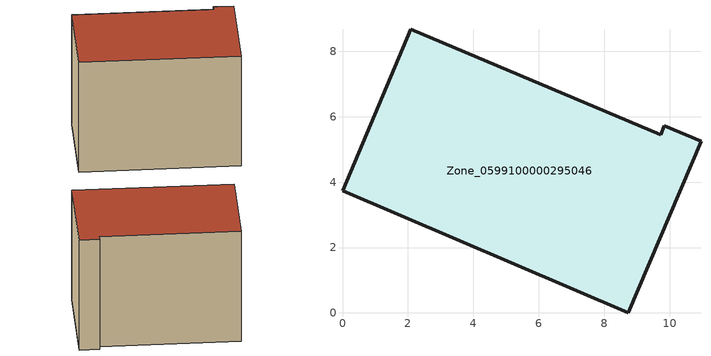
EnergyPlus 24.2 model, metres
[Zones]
Zone_0599100000295046
 floor ground (C_G): 8.74,0 0,3.73 2.09,8.68 9.73,5.44 9.84,5.72 10.96,5.25 z0
 wall outside (C_F): 9.84,5.72 9.73,5.44 2.09,8.68 0,3.73 8.74,0 10.96,5.25 9.84,5.72 z0:7.46
 roof outside (C_R): 8.74,0 10.96,5.25 9.84,5.72 9.73,5.44 2.09,8.68 0,3.73 z7.46
[BUILDING]
Pand.0599100000295046: North Axis=0; Terrain=City; Loads Convergence Tolerance Value=0.04; Temperature Convergence Tolerance Value=0.4; Solar Distribution=FullExterior; Maximum Number of Warmup Days=25; Minimum Number of Warmup Days=1
[Site:Location]
Rotterdam.The.Hague.AP_ZH_NLD Design_Conditions: Latitude=51.96; Longitude=4.45; Time Zone=1; Elevation=-4.5
[SITE:GROUNDTEMPERATURE:BUILDINGSURFACE]
18, 18, 18, 18, 18, 18, 18, 18, 18, 18, 18, 18
[MATERIAL] Thermal Absorptance=0.9; Solar Absorptance=0.7; Visible Absorptance=0.7
Name | Roughness | Thickness | Conductivity | Density | Specific Heat
G.TI.1975-1991 | MediumSmooth | 0.15 | 0.288461 | 540 | 1210
F.TI.1975-1991 | Rough | 0.3 | 0.230769 | 1920 | 840
R.TI.1975-1991 | MediumRough | 0.2 | 0.153846 | 1500 | 1000
[CONSTRUCTION]
C_G: G.TI.1975-1991
C_F: F.TI.1975-1991
C_R: R.TI.1975-1991
[ZONE]
Zone_0599100000295046: Type=1; Multiplier=1; Ceiling Height=Autocalculate; Volume=Autocalculate; Floor Area=autocalculate; Part of Total Floor Area=Yes
[ZONEINFILTRATION:DESIGNFLOWRATE]
Infil_Zone_0599100000295046: Zone or ZoneList or Space or SpaceList=Zone_0599100000295046; Schedule=AlwaysOn; Design Flow Rate Calculation Method=Flow/Area; Flow Rate per Floor Area=0.003; Constant Term Coefficient=1; Temperature Term Coefficient=0; Velocity Term Coefficient=0; Velocity Squared Term Coefficient=0
[HVACTEMPLATE:ZONE:IDEALLOADSAIRSYSTEM]
Zone_0599100000295046: Maximum Heating Supply Air Temperature=50; Minimum Cooling Supply Air Temperature=13; Maximum Heating Supply Air Humidity Ratio=0.0156; Minimum Cooling Supply Air Humidity Ratio=0.0077; Heating Limit=NoLimit; Cooling Limit=NoLimit; Dehumidification Control Type=ConstantSensibleHeatRatio; Cooling Sensible Heat Ratio=0.7; Dehumidification Setpoint=60; Humidification Control Type=None; Humidification Setpoint=30; Outdoor Air Method=None; Outdoor Air Flow Rate per Person=0.00944; Outdoor Air Flow Rate per Zone Floor Area=0; Outdoor Air Flow Rate per Zone=0; Demand Controlled Ventilation Type=None; Outdoor Air Economizer Type=NoEconomizer; Heat Recovery Type=None; Sensible Heat Recovery Effectiveness=0.7; Latent Heat Recovery Effectiveness=0.65
[ZONECONTROL:THERMOSTAT]
ThermostatControl_Zone_0599100000295046: Zone or ZoneList=Zone_0599100000295046; Control Type Schedule=DualSetpointControlType; Control 1=Thermostat_Zone_0599100000295046; Temperature Difference Between Cutout And Setpoint=0
[THERMOSTATSETPOINT:DUALSETPOINT]
Thermostat_Zone_0599100000295046: Heating Setpoint Temperature Schedule=HeatingSetpoint_Zone_0599100000295046; Cooling Setpoint Temperature Schedule=CoolingSetpoint_Zone_0599100000295046
[SCHEDULE:COMPACT]
HeatingSetpoint_Zone_0599100000295046: Through: 12/31, For: AllDays, Until: 24:00, 21
CoolingSetpoint_Zone_0599100000295046: Through: 12/31, For: AllDays, Until: 24:00, 24
DualSetpointControlType: Through: 12/31, For: AllDays, Until: 24:00, 4
AlwaysOn: Through: 12/31, For: AllDays, Until: 24:00, 1
